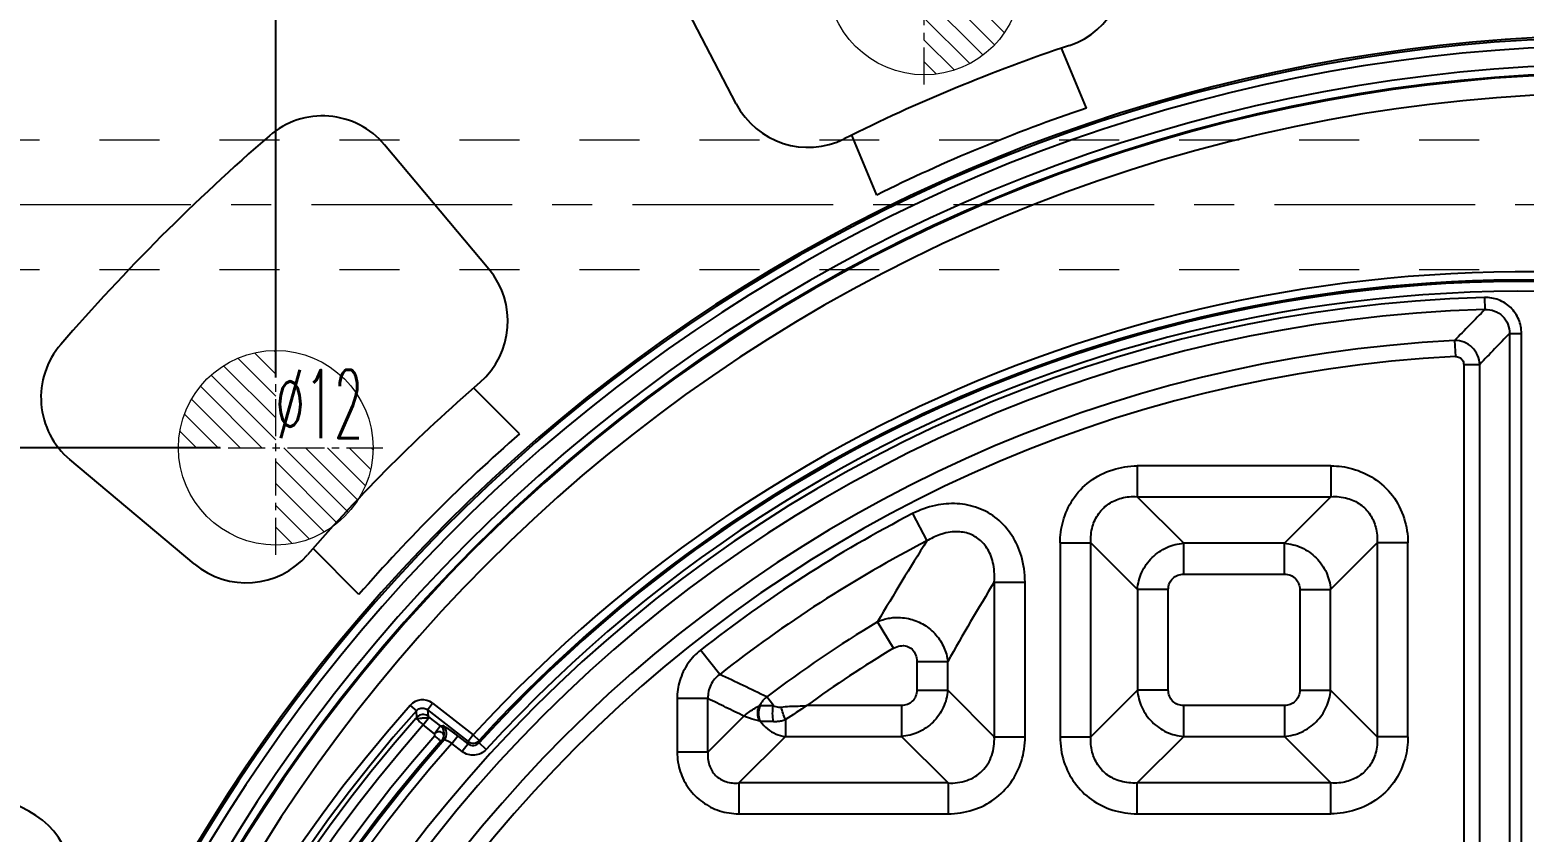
# Model space of a CAD drawing. Header units: millimetres. Extents: x 2750 to 4049, y 1371 to 1831.
# Drawn here: x 3731.5 to 3823.7, y 1675.6 to 1725.1 of the extents above; entities that cross this region are included whole.
import ezdxf
from ezdxf.enums import TextEntityAlignment as Align

# ---------------------------------------------------------------- set-up
doc = ezdxf.new("R2010")
doc.units = ezdxf.units.MM
doc.linetypes.add('CENTER', pattern=[0.6, 0.375, -0.075, 0.075, -0.075])
doc.linetypes.add('HIDDEN', pattern=[0.2, 0.1, -0.1])
doc.layers.add('11', color=7, linetype='Continuous')
doc.layers.add('cool', color=153, linetype='HIDDEN', lineweight=9)
doc.layers.add('epin', color=13, linetype='Continuous', lineweight=9)
doc.styles.get("Standard").update_dxf_attribs({"font": 'arial.ttf'})
doc.styles.add('TXT05', font='txt.shx', dxfattribs={"width": 0.5, "bigfont": 'gbcbig.shx'})
doc.dimstyles.get("Standard").update_dxf_attribs({"dimtxt": 0.18, "dimasz": 0.18, "dimexe": 0.18, "dimexo": 0.0625, "dimgap": 0.09, "dimtad": 0, "dimtih": 1, "dimtoh": 1, "dimzin": 0, "dimdsep": 46, "dimtxsty": 'Standard', "dimcen": 0.09, "dimadec": 0, "dimazin": 0, "dimtfac": 1, "dimtofl": 0, "dimtmove": 0, "dimatfit": 3, "dimfxl": 0, "dimtolj": 1, "dimtzin": 0, "dimarcsym": 0})

# ---------------------------------------------------------------- blocks, each defined once
blk = doc.blocks.new('4')
at = {"layer": '11', "color": 3, "linetype": 'Continuous'}
for p, q in [((-12.852, 216.652), (-13.724, 226.616)), ((12.852, 216.656), (13.724, 226.619)), ((-7, 208.127), (-7, 212.136)), ((7, 208.13), (7, 212.139))]:
    blk.add_line(p, q, dxfattribs=at)
for centre, radius, start, end in [((0.026, 105), 127.366, 85.91485, 94.10934), ((-8.743, 227.051), 5, 94.10934, 185), ((8.743, 227.055), 5, 355, 85.91485), ((-7.871, 217.088), 5, 185, 274.03007), ((7.871, 217.092), 5, 265.99628, 355), ((0.026, 105), 107.366, 85.99628, 94.03007), ((0.026, 105), 103.366, 86.13132, 93.8975)]:
    blk.add_arc(centre, radius, start, end, dxfattribs=at)
blk = doc.blocks.new('*D178')
at = {"color": 4, "lineweight": -2, "transparency": 16777216}
blk.add_line((3743.255, 1699.29), (3660.211, 1699.29), dxfattribs=at)
at = {"layer": 'Defpoints', "color": 0, "transparency": 16777216}
for p in [(3660.211, 1699.29), (3743.255, 1699.29), (3829.681, 1617.29)]:
    blk.add_point(p, dxfattribs=at)
at = {"color": 6, "transparency": 16777216, "insert": (3651.78, 1699.29), "char_height": 5, "attachment_point": 5}
blk.add_mtext('\\A1;82.00', dxfattribs=at)
blk = doc.blocks.new('*D179')
at = {"color": 4, "lineweight": -2, "transparency": 16777216}
blk.add_line((3719.714, 1714.291), (3660.211, 1714.291), dxfattribs=at)
at = {"layer": 'Defpoints', "color": 0, "transparency": 16777216}
for p in [(3660.211, 1714.291), (3719.714, 1714.291), (3829.681, 1617.29)]:
    blk.add_point(p, dxfattribs=at)
at = {"color": 6, "transparency": 16777216, "insert": (3651.784, 1714.291), "char_height": 5, "attachment_point": 5}
blk.add_mtext('\\A1;97.00', dxfattribs=at)
blk = doc.blocks.new('*D180')
at = {"color": 4, "lineweight": -2, "transparency": 16777216}
blk.add_line((3782.255, 1728.29), (3660.211, 1728.29), dxfattribs=at)
at = {"layer": 'Defpoints', "color": 0, "transparency": 16777216}
for p in [(3660.211, 1728.29), (3782.255, 1728.29), (3829.681, 1617.29)]:
    blk.add_point(p, dxfattribs=at)
at = {"color": 6, "transparency": 16777216, "insert": (3650.077, 1728.29), "char_height": 5, "attachment_point": 5}
blk.add_mtext('\\A1;111.00', dxfattribs=at)
blk = doc.blocks.new('*D181')
at = {"color": 4, "lineweight": -2, "transparency": 16777216}
blk.add_line((3825.281, 1734.29), (3660.211, 1734.29), dxfattribs=at)
at = {"layer": 'Defpoints', "color": 0, "transparency": 16777216}
for p in [(3660.211, 1734.29), (3825.281, 1734.29), (3829.681, 1617.29)]:
    blk.add_point(p, dxfattribs=at)
at = {"color": 6, "transparency": 16777216, "insert": (3650.077, 1734.29), "char_height": 5, "attachment_point": 5}
blk.add_mtext('\\A1;117.00', dxfattribs=at)
blk = doc.blocks.new('*D188')
at = {"color": 4, "lineweight": -2, "transparency": 16777216}
for p, q in [((3786.655, 1774.119), (3786.655, 1784.119)), ((3786.685, 1764.119), (3786.655, 1774.119)), ((3786.685, 1732.648), (3786.685, 1764.119))]:
    blk.add_line(p, q, dxfattribs=at)
at = {"layer": 'Defpoints', "color": 0, "transparency": 16777216}
for p in [(3786.655, 1784.119), (3786.685, 1732.648), (3829.681, 1617.29)]:
    blk.add_point(p, dxfattribs=at)
at = {"color": 6, "transparency": 16777216, "insert": (3786.655, 1792.647), "char_height": 5, "attachment_point": 5, "rotation": 90}
blk.add_mtext('\\A1;43.00', dxfattribs=at)
blk = doc.blocks.new('*D189')
at = {"color": 4, "lineweight": -2, "transparency": 16777216}
for p, q in [((3747.655, 1774.119), (3747.655, 1784.119)), ((3746.685, 1764.119), (3747.655, 1774.119)), ((3746.685, 1703.62), (3746.685, 1764.119))]:
    blk.add_line(p, q, dxfattribs=at)
at = {"layer": 'Defpoints', "color": 0, "transparency": 16777216}
for p in [(3747.655, 1784.119), (3746.685, 1703.62), (3829.681, 1617.29)]:
    blk.add_point(p, dxfattribs=at)
at = {"color": 6, "transparency": 16777216, "insert": (3747.655, 1792.55), "char_height": 5, "attachment_point": 5, "rotation": 90}
blk.add_mtext('\\A1;83.00', dxfattribs=at)
blk = doc.blocks.new('*D190')
at = {"color": 4, "lineweight": -2, "transparency": 16777216}
for p, q in [((3725.655, 1774.119), (3725.655, 1784.119)), ((3724.685, 1764.119), (3725.655, 1774.119)), ((3724.685, 1669.691), (3724.685, 1764.119))]:
    blk.add_line(p, q, dxfattribs=at)
at = {"layer": 'Defpoints', "color": 0, "transparency": 16777216}
for p in [(3725.655, 1784.119), (3724.685, 1669.691), (3829.681, 1617.29)]:
    blk.add_point(p, dxfattribs=at)
at = {"color": 6, "transparency": 16777216, "insert": (3725.655, 1794.254), "char_height": 5, "attachment_point": 5, "rotation": 90}
blk.add_mtext('\\A1;105.00', dxfattribs=at)
blk = doc.blocks.new('*D195')
at = {"color": 4, "lineweight": -2, "transparency": 16777216}
for p, q in [((3712.382, 1772.258), (3712.382, 1782.258)), ((3709.181, 1762.258), (3712.382, 1772.258)), ((3709.181, 1626.721), (3709.181, 1762.258))]:
    blk.add_line(p, q, dxfattribs=at)
at = {"layer": 'Defpoints', "color": 0, "transparency": 16777216}
for p in [(3712.382, 1782.258), (3709.181, 1626.721), (3829.681, 1617.29)]:
    blk.add_point(p, dxfattribs=at)
at = {"color": 6, "transparency": 16777216, "insert": (3712.382, 1792.392), "char_height": 5, "attachment_point": 5, "rotation": 90}
blk.add_mtext('\\A1;120.50', dxfattribs=at)
blk = doc.blocks.new('epin_ejp_12')
at = {"layer": 'epin'}
h = blk.add_hatch(dxfattribs=at)
h.set_pattern_fill('_ANSI31', color=123, scale=0.3, angle=90)
h.set_pattern_definition([(135, (-3020.1993, -1559.3419), (-0.6735192, -0.6735192), [])])
h.paths.add_polyline_path([(0, 6, 0.414214), (-6, 0), (0, 0)])
h.paths.add_polyline_path([(6, 0), (0, 0), (0, -6, 0.414214)])
at = {"layer": 'epin', "color": 1, "linetype": 'CENTER', "ltscale": 6.096}
for p, q in [((0, -6.6), (0, 6.6)), ((-6.6, 0), (6.6, 0))]:
    blk.add_line(p, q, dxfattribs=at)
at = {"layer": 'epin'}
blk.add_circle((0, 0), 6, dxfattribs=at)
at = {"layer": 'epin', "color": 6, "style": 'TXT05', "width": 0.5}
blk.add_text('%%c12', height=4.2, dxfattribs=at).set_placement((2.69, 2.7), align=Align.MIDDLE)

msp = doc.modelspace()

# ---------------------------------------------------------------- linework, layer by layer
at = {"color": 6, "linetype": 'Continuous'}
for p, q in [((3821.239, 1708.558), (3821.26, 1707.818)), ((3819.391, 1705.907), (3819.441, 1704.919)), ((3822.779, 1706.342), (3822.778, 1627.179)), ((3822.779, 1706.342), (3823.519, 1706.342)), ((3823.521, 1627.179), (3823.519, 1706.342)), ((3819.954, 1704.432), (3819.954, 1629.014)), ((3819.954, 1704.432), (3820.944, 1704.432)), ((3820.943, 1702.944), (3820.944, 1704.432)), ((3820.942, 1629.014), (3820.943, 1702.944)), ((3799.81, 1698.175), (3799.81, 1696.275)), ((3811.767, 1698.175), (3799.81, 1698.175)), ((3811.767, 1698.175), (3811.767, 1696.275)), ((3799.81, 1696.275), (3802.683, 1693.402)), ((3799.81, 1696.275), (3811.767, 1696.275)), ((3808.894, 1693.402), (3811.767, 1696.275)), ((3785.967, 1695.231), (3786.84, 1693.543)), ((3795.058, 1693.424), (3795.058, 1681.466)), ((3795.058, 1693.424), (3796.959, 1693.424)), ((3796.959, 1681.466), (3796.959, 1693.424)), ((3799.832, 1690.551), (3796.959, 1693.424)), ((3802.683, 1691.501), (3802.683, 1693.402)), ((3808.894, 1693.402), (3802.683, 1693.402)), ((3808.894, 1691.501), (3808.894, 1693.402)), ((3814.618, 1693.424), (3811.745, 1690.551)), ((3814.618, 1693.424), (3814.618, 1681.466)), ((3816.518, 1693.424), (3814.618, 1693.424)), ((3816.518, 1681.466), (3816.518, 1693.424)), ((3802.683, 1691.501), (3808.894, 1691.501)), ((3791, 1691.011), (3791, 1681.466)), ((3791, 1691.011), (3792.901, 1691.011)), ((3792.901, 1681.466), (3792.901, 1691.011)), ((3799.832, 1690.551), (3799.832, 1684.339)), ((3801.732, 1690.551), (3799.832, 1690.551)), ((3801.732, 1684.339), (3801.732, 1690.551)), ((3809.844, 1690.551), (3809.844, 1684.339)), ((3809.844, 1690.551), (3811.745, 1690.551)), ((3811.745, 1684.339), (3811.745, 1690.551)), ((3784.787, 1686.93), (3783.806, 1688.558)), ((3774.066, 1685.315), (3772.89, 1686.808)), ((3786.227, 1686.116), (3786.227, 1684.339)), ((3786.227, 1686.116), (3788.127, 1686.116)), ((3788.127, 1684.339), (3788.127, 1686.116)), ((3771.441, 1683.822), (3771.441, 1680.516)), ((3773.341, 1683.822), (3771.441, 1683.822)), ((3773.341, 1680.516), (3773.341, 1683.822)), ((3777.374, 1683.389), (3776.967, 1683.926)), ((3786.227, 1684.339), (3788.127, 1684.339)), ((3788.127, 1684.339), (3791, 1681.466)), ((3796.959, 1681.466), (3799.832, 1684.339)), ((3801.732, 1684.339), (3799.832, 1684.339)), ((3809.844, 1684.339), (3811.745, 1684.339)), ((3811.745, 1684.339), (3814.618, 1681.466)), ((3754.983, 1683.403), (3755.357, 1683.07)), ((3756.039, 1683.133), (3756.346, 1683.529)), ((3756.039, 1683.133), (3756.075, 1682.742)), ((3756.039, 1683.133), (3758.558, 1681.182)), ((3756.346, 1683.529), (3758.865, 1681.579)), ((3785.277, 1683.389), (3779.434, 1683.389)), ((3785.277, 1683.389), (3785.277, 1681.489)), ((3802.683, 1681.489), (3802.683, 1683.389)), ((3808.894, 1683.389), (3802.683, 1683.389)), ((3808.894, 1683.389), (3808.894, 1681.489)), ((3755.782, 1682.2), (3756.151, 1682.675)), ((3756.484, 1681.656), (3755.782, 1682.2)), ((3756.852, 1682.132), (3756.151, 1682.675)), ((3756.852, 1682.132), (3756.484, 1681.656)), ((3756.852, 1682.132), (3756.993, 1682.145)), ((3773.341, 1680.516), (3775.561, 1682.735)), ((3777.374, 1682.412), (3776.585, 1682.412)), ((3778.115, 1682.521), (3778.115, 1681.489)), ((3757.075, 1681.271), (3756.935, 1681.258)), ((3757.546, 1681.047), (3757.915, 1681.523)), ((3758.18, 1680.557), (3757.546, 1681.047)), ((3758.548, 1681.032), (3757.915, 1681.523)), ((3758.548, 1681.032), (3758.18, 1680.557)), ((3758.558, 1681.182), (3758.548, 1681.032)), ((3758.865, 1681.579), (3758.558, 1681.182)), ((3758.866, 1681.578), (3759.235, 1681.24)), ((3759.235, 1681.24), (3759.226, 1681.092)), ((3759.671, 1680.687), (3759.226, 1681.092)), ((3778.115, 1681.489), (3775.242, 1678.616)), ((3778.115, 1681.489), (3785.277, 1681.489)), ((3788.15, 1678.616), (3785.277, 1681.489)), ((3791, 1681.466), (3792.901, 1681.466)), ((3795.058, 1681.466), (3796.959, 1681.466)), ((3802.683, 1681.489), (3799.81, 1678.616)), ((3802.683, 1681.489), (3808.894, 1681.489)), ((3811.767, 1678.616), (3808.894, 1681.489)), ((3816.518, 1681.466), (3814.618, 1681.466)), ((3773.341, 1680.516), (3771.441, 1680.516)), ((3775.242, 1678.616), (3775.242, 1676.715)), ((3788.15, 1678.616), (3775.242, 1678.616)), ((3788.15, 1678.616), (3788.15, 1676.715)), ((3799.81, 1676.715), (3799.81, 1678.616)), ((3811.767, 1678.616), (3799.81, 1678.616)), ((3811.767, 1676.715), (3811.767, 1678.616)), ((3775.242, 1676.715), (3788.15, 1676.715)), ((3799.81, 1676.715), (3811.767, 1676.715))]:
    msp.add_line(p, q, dxfattribs=at)
msp.add_lwpolyline([(3757.916, 1681.524), (3757.618, 1681.749), (3757.339, 1681.948)], dxfattribs=at)
for centre, radius, start, end in [((3829.707, 1622.321), 102.28, 28.91984, 173.84027), ((3829.707, 1622.321), 102.395, 28.92651, 170.47427), ((3829.707, 1622.321), 101.778, 28.91317, 173.80147), ((3829.707, 1622.321), 100.622, 28.40074, 331.59927), ((3829.707, 1622.321), 100.12, 28.40075, 331.59926), ((3829.707, 1622.321), 100.057, 28.37938, 331.62062), ((3829.707, 1622.321), 98.859, 28.37934, 331.62065), ((3823.677, 1622.321), 87.818, 27.48882, 137.56344), ((3823.677, 1622.321), 87.317, 27.48942, 137.56349), ((3823.677, 1622.321), 87.224, 13.52978, 137.63947), ((3823.677, 1622.321), 86.622, 13.52978, 137.63811), ((3823.677, 1622.321), 86.271, 91.61975, 178.38025), ((3823.677, 1622.321), 85.531, 91.61975, 178.38025), ((3988.906, 1541.968), 235.821, 135.3084, 135.95783), ((3823.677, 1622.321), 83.696, 92.93582, 177.06418), ((3988.562, 1545.175), 231.212, 135.80893, 136.46522), ((3823.677, 1622.321), 82.706, 92.93582, 177.06418), ((3823.677, 1622.321), 82.085, 117.34893, 128.22237), ((3823.677, 1622.321), 80.184, 117.34891, 128.22238), ((3940.338, 1596.711), 181.488, 147.75485, 149.59705), ((3942.781, 1598.635), 177.681, 148.67478, 150.50504), ((3823.677, 1622.321), 77.311, 121.04538, 127.17051), ((3823.677, 1622.321), 75.411, 121.04547, 125.92336), ((3625.97, 1372.369), 346.219, 64.14274, 64.67498), ((3823.677, 1622.321), 91.924, 138.35729, 221.64274), ((3823.677, 1622.321), 91.422, 138.35723, 221.64277), ((3755.732, 1682.737), 1.002, 52.21505, 138.3944), ((3843.167, 1585.115), 117.132, 122.96442, 123.73663), ((3823.677, 1622.321), 91.129, 138.59005, 221.40995), ((3823.677, 1622.321), 90.527, 138.59005, 221.40995), ((3755.769, 1682.341), 0.504, 52.56035, 138.21634), ((3756.479, 1681.656), 0.604, 318.89565, 51.90433), ((3756.619, 1681.669), 0.605, 318.85477, 51.8817), ((3823.677, 1622.321), 89.548, 138.61116, 221.38932), ((3823.677, 1622.321), 89.047, 138.61339, 221.38667), ((3823.677, 1622.321), 88.944, 138.48781, 221.51219), ((3823.677, 1622.321), 88.442, 138.39414, 221.60586), ((3758.865, 1681.582), 0.504, 232.43806, 317.30701)]:
    msp.add_arc(centre, radius, start, end, dxfattribs=at)
for points, knots in [([(3823.519, 1706.342), (3823.519, 1706.635), (3823.403, 1707.229), (3822.894, 1707.98), (3822.13, 1708.467), (3821.532, 1708.566), (3821.239, 1708.558)], [0, 0, 0, 0, 0.249184, 0.499855, 0.750673, 1, 1, 1, 1]), ([(3821.26, 1707.818), (3821.457, 1707.827), (3821.86, 1707.763), (3822.379, 1707.441), (3822.709, 1706.931), (3822.782, 1706.536), (3822.779, 1706.342)], [0, 0, 0, 0, 0.25118, 0.503245, 0.753614, 1, 1, 1, 1]), ([(3820.944, 1704.432), (3820.939, 1704.626), (3820.849, 1705.018), (3820.5, 1705.506), (3819.994, 1705.839), (3819.59, 1705.913), (3819.391, 1705.907)], [0, 0, 0, 0, 0.247125, 0.495574, 0.746007, 1, 1, 1, 1]), ([(3819.441, 1704.919), (3819.529, 1704.92), (3819.707, 1704.887), (3819.908, 1704.697), (3819.95, 1704.52), (3819.954, 1704.432)], [0, 0, 0, 0, 0.335312, 0.664078, 1, 1, 1, 1]), ([(3795.058, 1693.424), (3795.052, 1693.872), (3795.191, 1694.806), (3795.782, 1696.15), (3796.841, 1697.302), (3798.264, 1697.998), (3799.302, 1698.173), (3799.81, 1698.175)], [0, 0, 0, 0, 0.180472, 0.373927, 0.583386, 0.795688, 1, 1, 1, 1]), ([(3811.767, 1698.175), (3812.216, 1698.182), (3813.149, 1698.043), (3814.493, 1697.452), (3815.646, 1696.392), (3816.342, 1694.969), (3816.516, 1693.932), (3816.518, 1693.424)], [0, 0, 0, 0, 0.180472, 0.373927, 0.583386, 0.795688, 1, 1, 1, 1]), ([(3792.901, 1691.011), (3792.884, 1691.548), (3792.765, 1692.561), (3792.148, 1693.91), (3791.231, 1694.964), (3790.035, 1695.641), (3788.703, 1695.899), (3787.306, 1695.789), (3786.413, 1695.449), (3785.967, 1695.231)], [0, 0, 0, 0, 0.162951, 0.305077, 0.443519, 0.580163, 0.713751, 0.849412, 1, 1, 1, 1]), ([(3796.959, 1693.424), (3796.939, 1693.762), (3796.996, 1694.407), (3797.394, 1695.264), (3798.036, 1695.882), (3798.875, 1696.244), (3799.49, 1696.294), (3799.81, 1696.275)], [0, 0, 0, 0, 0.221574, 0.413859, 0.604921, 0.790516, 1, 1, 1, 1]), ([(3811.767, 1696.275), (3812.106, 1696.295), (3812.751, 1696.238), (3813.607, 1695.839), (3814.226, 1695.197), (3814.587, 1694.358), (3814.637, 1693.744), (3814.618, 1693.424)], [0, 0, 0, 0, 0.221576, 0.413862, 0.604926, 0.790522, 1, 1, 1, 1]), ([(3787.896, 1694.009), (3787.804, 1693.985), (3787.436, 1693.869), (3787.087, 1693.696), (3786.84, 1693.543)], [0, 0, 0, 0, 0.246244, 1, 1, 1, 1]), ([(3791, 1691.012), (3791.017, 1691.225), (3791.021, 1691.633), (3790.938, 1692.204), (3790.781, 1692.694), (3790.566, 1693.105), (3790.304, 1693.44), (3790.003, 1693.707), (3789.663, 1693.91), (3789.282, 1694.049), (3788.857, 1694.121), (3788.387, 1694.115), (3788.063, 1694.055), (3787.896, 1694.01)], [0, 0, 0, 0, 0.124073, 0.234448, 0.332563, 0.420607, 0.501146, 0.577295, 0.652231, 0.728884, 0.810419, 0.89997, 1, 1, 1, 1]), ([(3799.832, 1690.551), (3799.856, 1690.915), (3800.044, 1691.643), (3800.688, 1692.562), (3801.606, 1693.195), (3802.326, 1693.378), (3802.683, 1693.402)], [0, 0, 0, 0, 0.250264, 0.503195, 0.754431, 1, 1, 1, 1]), ([(3808.894, 1693.402), (3809.258, 1693.377), (3809.987, 1693.19), (3810.905, 1692.545), (3811.538, 1691.627), (3811.721, 1690.908), (3811.745, 1690.551)], [0, 0, 0, 0, 0.250266, 0.503195, 0.754432, 1, 1, 1, 1]), ([(3801.732, 1690.551), (3801.732, 1690.68), (3801.784, 1690.933), (3801.992, 1691.254), (3802.313, 1691.453), (3802.559, 1691.501), (3802.683, 1691.501)], [0, 0, 0, 0, 0.259887, 0.507024, 0.750759, 1, 1, 1, 1]), ([(3808.894, 1691.501), (3809.023, 1691.501), (3809.277, 1691.45), (3809.598, 1691.241), (3809.796, 1690.921), (3809.844, 1690.674), (3809.844, 1690.551)], [0, 0, 0, 0, 0.259887, 0.507024, 0.750759, 1, 1, 1, 1]), ([(3783.806, 1688.559), (3783.914, 1688.608), (3784.135, 1688.694), (3784.482, 1688.782), (3784.72, 1688.812), (3784.84, 1688.819)], [0, 0, 0, 0, 0.330861, 0.663226, 1, 1, 1, 1]), ([(3784.84, 1688.819), (3785.169, 1688.841), (3785.816, 1688.778), (3786.709, 1688.397), (3787.431, 1687.785), (3787.934, 1686.999), (3788.095, 1686.411), (3788.127, 1686.116)], [0, 0, 0, 0, 0.211717, 0.409105, 0.615636, 0.809667, 1, 1, 1, 1]), ([(3772.89, 1686.808), (3772.598, 1686.578), (3772.06, 1686.011), (3771.553, 1684.968), (3771.441, 1684.195), (3771.441, 1683.822)], [0, 0, 0, 0, 0.326263, 0.673496, 1, 1, 1, 1]), ([(3784.787, 1686.93), (3784.914, 1687), (3785.181, 1687.099), (3785.602, 1687.088), (3785.955, 1686.88), (3786.17, 1686.529), (3786.221, 1686.256), (3786.227, 1686.116)], [0, 0, 0, 0, 0.21425, 0.411496, 0.599045, 0.793256, 1, 1, 1, 1]), ([(3774.066, 1685.315), (3773.833, 1685.15), (3773.448, 1684.693), (3773.327, 1684.107), (3773.341, 1683.822)], [0, 0, 0, 0, 0.500007, 1, 1, 1, 1]), ([(3776.967, 1683.926), (3776.906, 1683.875), (3776.791, 1683.766), (3776.638, 1683.585), (3776.55, 1683.453), (3776.51, 1683.385)], [0, 0, 0, 0, 0.33249, 0.667293, 1, 1, 1, 1]), ([(3788.127, 1684.339), (3788.103, 1683.975), (3787.915, 1683.247), (3787.271, 1682.328), (3786.353, 1681.695), (3785.634, 1681.512), (3785.277, 1681.489)], [0, 0, 0, 0, 0.250268, 0.503197, 0.754433, 1, 1, 1, 1]), ([(3786.227, 1684.339), (3786.227, 1684.21), (3786.176, 1683.957), (3785.967, 1683.636), (3785.646, 1683.437), (3785.4, 1683.389), (3785.277, 1683.389)], [0, 0, 0, 0, 0.259887, 0.507024, 0.750759, 1, 1, 1, 1]), ([(3799.832, 1684.339), (3799.857, 1683.977), (3800.043, 1683.253), (3800.684, 1682.339), (3801.598, 1681.7), (3802.321, 1681.513), (3802.683, 1681.489)], [0, 0, 0, 0, 0.249464, 0.500311, 0.750996, 1, 1, 1, 1]), ([(3802.683, 1683.389), (3802.554, 1683.389), (3802.3, 1683.44), (3801.979, 1683.649), (3801.78, 1683.969), (3801.732, 1684.216), (3801.732, 1684.339)], [0, 0, 0, 0, 0.259887, 0.507024, 0.750759, 1, 1, 1, 1]), ([(3809.844, 1684.339), (3809.844, 1684.21), (3809.793, 1683.957), (3809.584, 1683.636), (3809.264, 1683.437), (3809.018, 1683.389), (3808.894, 1683.389)], [0, 0, 0, 0, 0.259887, 0.507024, 0.750759, 1, 1, 1, 1]), ([(3808.894, 1681.489), (3809.257, 1681.513), (3809.981, 1681.7), (3810.895, 1682.34), (3811.534, 1683.254), (3811.72, 1683.977), (3811.745, 1684.339)], [0, 0, 0, 0, 0.249467, 0.500313, 0.750997, 1, 1, 1, 1]), ([(3755.357, 1683.07), (3755.412, 1683.132), (3755.556, 1683.23), (3755.814, 1683.254), (3755.973, 1683.184), (3756.039, 1683.133)], [0, 0, 0, 0, 0.33384, 0.666005, 1, 1, 1, 1]), ([(3755.393, 1682.677), (3755.389, 1682.721), (3755.381, 1682.808), (3755.369, 1682.939), (3755.361, 1683.026), (3755.357, 1683.07)], [0, 0, 0, 0, 0.333811, 0.666293, 1, 1, 1, 1]), ([(3775.561, 1682.735), (3775.651, 1682.818), (3775.846, 1682.977), (3776.164, 1683.192), (3776.392, 1683.321), (3776.509, 1683.383)], [0, 0, 0, 0, 0.318956, 0.654803, 1, 1, 1, 1]), ([(3776.533, 1682.429), (3776.503, 1682.488), (3776.453, 1682.611), (3776.413, 1682.807), (3776.409, 1683.007), (3776.439, 1683.201), (3776.482, 1683.325), (3776.509, 1683.383)], [0, 0, 0, 0, 0.199978, 0.402446, 0.604923, 0.804966, 1, 1, 1, 1]), ([(3776.585, 1682.412), (3776.556, 1682.471), (3776.508, 1682.598), (3776.473, 1682.799), (3776.474, 1683.004), (3776.51, 1683.205), (3776.558, 1683.331), (3776.587, 1683.391)], [0, 0, 0, 0, 0.197065, 0.398378, 0.601322, 0.802867, 1, 1, 1, 1]), ([(3776.51, 1683.385), (3776.518, 1683.387), (3776.535, 1683.389), (3776.56, 1683.392), (3776.577, 1683.391), (3776.586, 1683.39)], [0, 0, 0, 0, 0.326105, 0.66157, 1, 1, 1, 1]), ([(3776.586, 1683.39), (3776.656, 1683.39), (3776.815, 1683.388), (3777.077, 1683.389), (3777.27, 1683.389), (3777.374, 1683.389)], [0, 0, 0, 0, 0.266288, 0.604742, 1, 1, 1, 1]), ([(3777.374, 1682.412), (3777.342, 1682.57), (3777.324, 1682.894), (3777.34, 1683.218), (3777.371, 1683.377)], [0, 0, 0, 0, 0.499728, 1, 1, 1, 1]), ([(3777.387, 1683.372), (3777.43, 1683.351), (3777.533, 1683.328), (3777.687, 1683.292), (3777.799, 1683.285), (3777.854, 1683.289)], [0, 0, 0, 0, 0.304199, 0.654056, 1, 1, 1, 1]), ([(3777.854, 1683.302), (3778.024, 1683.321), (3778.372, 1683.35), (3778.9, 1683.358), (3779.255, 1683.378), (3779.434, 1683.389)], [0, 0, 0, 0, 0.325368, 0.661013, 1, 1, 1, 1]), ([(3778.115, 1682.521), (3778.064, 1682.648), (3777.972, 1682.907), (3777.89, 1683.169), (3777.854, 1683.302)], [0, 0, 0, 0, 0.499723, 1, 1, 1, 1]), ([(3755.393, 1682.677), (3755.395, 1682.659), (3755.359, 1682.636), (3755.341, 1682.609), (3755.331, 1682.598)], [0, 0, 0, 0, 0.540409, 1, 1, 1, 1]), ([(3755.351, 1682.593), (3755.383, 1682.593), (3755.461, 1682.599), (3755.591, 1682.608), (3755.69, 1682.62), (3755.743, 1682.624)], [0, 0, 0, 0, 0.245436, 0.592146, 1, 1, 1, 1]), ([(3755.351, 1682.593), (3755.376, 1682.558), (3755.46, 1682.483), (3755.606, 1682.355), (3755.72, 1682.254), (3755.783, 1682.199)], [0, 0, 0, 0, 0.219506, 0.571443, 1, 1, 1, 1]), ([(3755.743, 1682.624), (3755.81, 1682.633), (3755.945, 1682.643), (3756.037, 1682.638), (3756.16, 1682.66), (3756.151, 1682.675)], [0, 0, 0, 0, 0.487756, 0.868888, 1, 1, 1, 1]), ([(3756.075, 1682.742), (3756.076, 1682.738), (3756.088, 1682.73), (3756.102, 1682.714), (3756.126, 1682.695), (3756.142, 1682.682), (3756.151, 1682.675)], [0, 0, 0, 0, 0.116914, 0.374572, 0.668216, 1, 1, 1, 1]), ([(3757.915, 1681.523), (3757.808, 1681.605), (3757.606, 1681.755), (3757.333, 1681.958), (3757.136, 1682.069), (3757.03, 1682.149), (3756.993, 1682.145)], [0, 0, 0, 0, 0.363226, 0.678893, 0.901018, 1, 1, 1, 1]), ([(3776.533, 1682.429), (3776.436, 1682.453), (3776.107, 1682.539), (3775.782, 1682.643), (3775.561, 1682.735)], [0, 0, 0, 0, 0.294614, 1, 1, 1, 1]), ([(3776.585, 1682.412), (3776.705, 1682.24), (3776.992, 1681.932), (3777.523, 1681.613), (3777.918, 1681.509), (3778.115, 1681.489)], [0, 0, 0, 0, 0.34207, 0.677164, 1, 1, 1, 1]), ([(3777.374, 1682.412), (3777.458, 1682.412), (3777.626, 1682.418), (3777.875, 1682.453), (3778.036, 1682.495), (3778.115, 1682.521)], [0, 0, 0, 0, 0.335497, 0.66902, 1, 1, 1, 1]), ([(3757.004, 1681.656), (3756.98, 1681.688), (3756.914, 1681.744), (3756.781, 1681.791), (3756.623, 1681.757), (3756.528, 1681.696), (3756.484, 1681.656)], [0, 0, 0, 0, 0.204894, 0.429217, 0.696575, 1, 1, 1, 1]), ([(3756.495, 1681.527), (3756.499, 1681.54), (3756.503, 1681.568), (3756.505, 1681.613), (3756.492, 1681.643), (3756.484, 1681.656)], [0, 0, 0, 0, 0.290785, 0.640298, 1, 1, 1, 1]), ([(3756.869, 1681.193), (3756.85, 1681.211), (3756.784, 1681.268), (3756.661, 1681.38), (3756.555, 1681.473), (3756.494, 1681.526)], [0, 0, 0, 0, 0.155317, 0.516819, 1, 1, 1, 1]), ([(3756.935, 1681.258), (3756.918, 1681.255), (3756.9, 1681.224), (3756.878, 1681.204), (3756.869, 1681.193)], [0, 0, 0, 0, 0.547346, 1, 1, 1, 1]), ([(3756.935, 1681.258), (3756.962, 1681.288), (3757.006, 1681.35), (3757.047, 1681.454), (3757.053, 1681.561), (3757.025, 1681.628), (3757.004, 1681.656)], [0, 0, 0, 0, 0.277984, 0.522043, 0.75543, 1, 1, 1, 1]), ([(3757.546, 1681.047), (3757.537, 1681.053), (3757.481, 1681.089), (3757.38, 1681.151), (3757.252, 1681.218), (3757.159, 1681.259), (3757.104, 1681.274), (3757.082, 1681.274), (3757.075, 1681.271)], [0, 0, 0, 0, 0.062106, 0.381388, 0.672108, 0.883685, 0.956276, 1, 1, 1, 1]), ([(3758.548, 1681.032), (3758.643, 1680.958), (3758.902, 1680.89), (3759.144, 1681.002), (3759.226, 1681.092)], [0, 0, 0, 0, 0.4995, 1, 1, 1, 1]), ([(3788.15, 1676.715), (3788.668, 1676.715), (3789.686, 1676.868), (3791.045, 1677.55), (3792.093, 1678.611), (3792.754, 1679.96), (3792.901, 1680.96), (3792.901, 1681.466)], [0, 0, 0, 0, 0.208164, 0.406063, 0.600899, 0.796688, 1, 1, 1, 1]), ([(3788.15, 1678.616), (3788.537, 1678.592), (3789.314, 1678.69), (3790.329, 1679.287), (3790.926, 1680.302), (3791.024, 1681.079), (3791, 1681.466)], [0, 0, 0, 0, 0.254779, 0.500001, 0.745226, 1, 1, 1, 1]), ([(3795.058, 1681.466), (3795.068, 1680.947), (3795.21, 1679.931), (3795.895, 1678.572), (3796.952, 1677.527), (3798.302, 1676.862), (3799.302, 1676.723), (3799.81, 1676.715)], [0, 0, 0, 0, 0.208683, 0.405459, 0.601044, 0.795805, 1, 1, 1, 1]), ([(3799.81, 1678.616), (3799.472, 1678.595), (3798.826, 1678.652), (3797.966, 1679.054), (3797.348, 1679.704), (3796.988, 1680.541), (3796.94, 1681.151), (3796.959, 1681.466)], [0, 0, 0, 0, 0.22092, 0.414624, 0.60824, 0.793208, 1, 1, 1, 1]), ([(3816.518, 1681.466), (3816.525, 1681.018), (3816.386, 1680.084), (3815.795, 1678.74), (3814.736, 1677.588), (3813.313, 1676.892), (3812.275, 1676.717), (3811.767, 1676.715)], [0, 0, 0, 0, 0.180472, 0.373927, 0.583386, 0.795688, 1, 1, 1, 1]), ([(3814.618, 1681.466), (3814.638, 1681.128), (3814.581, 1680.483), (3814.183, 1679.627), (3813.54, 1679.008), (3812.702, 1678.646), (3812.087, 1678.596), (3811.767, 1678.616)], [0, 0, 0, 0, 0.221576, 0.413862, 0.604926, 0.790522, 1, 1, 1, 1]), ([(3759.672, 1680.688), (3759.579, 1680.586), (3759.355, 1680.417), (3758.953, 1680.305), (3758.538, 1680.345), (3758.288, 1680.472), (3758.18, 1680.556)], [0, 0, 0, 0, 0.25288, 0.500841, 0.748802, 1, 1, 1, 1]), ([(3771.441, 1680.516), (3771.446, 1680.114), (3771.566, 1679.312), (3772.119, 1678.24), (3772.966, 1677.393), (3774.038, 1676.84), (3774.84, 1676.72), (3775.242, 1676.715)], [0, 0, 0, 0, 0.20277, 0.401416, 0.598681, 0.797294, 1, 1, 1, 1]), ([(3773.341, 1680.516), (3773.318, 1680.253), (3773.367, 1679.726), (3773.76, 1679.034), (3774.452, 1678.642), (3774.979, 1678.593), (3775.242, 1678.616)], [0, 0, 0, 0, 0.256877, 0.500001, 0.74313, 1, 1, 1, 1])]:
    msp.add_open_spline(points, degree=3, knots=knots, dxfattribs=at)
for points in [[(3775.561, 1682.735), (3775.191, 1682.918), (3774.45, 1683.278), (3773.712, 1683.642), (3773.341, 1683.822)], [(3755.331, 1682.598), (3755.329, 1682.59), (3755.349, 1682.591), (3755.357, 1682.593)], [(3776.585, 1682.412), (3776.574, 1682.417), (3776.562, 1682.422), (3776.55, 1682.425)]]:
    msp.add_open_spline(points, degree=3, dxfattribs=at)
at = {"layer": 'cool', "ltscale": 37}
for p, q in [((3684.011, 1718.291), (3975.351, 1718.291)), ((3684.011, 1710.291), (3975.351, 1710.291))]:
    msp.add_line(p, q, dxfattribs=at)
at = {"layer": 'cool', "color": 1, "linetype": 'CENTER', "ltscale": 33}
msp.add_line((3669.681, 1714.291), (3989.681, 1714.291), dxfattribs=at)

# ---------------------------------------------------------------- block references
for p, rotation in [((3869.865, 1525.273), 22.50000000000257), ((3903.935, 1548.026), 45.00000000000669), ((3926.705, 1582.085), 67.49999999999454)]:
    msp.add_blockref('4', p, dxfattribs=dict(rotation=rotation))
at = {"layer": 'epin'}
for p in [(3786.685, 1728.291), (3746.685, 1699.291)]:
    msp.add_blockref('epin_ejp_12', p, dxfattribs=at)

# ---------------------------------------------------------------- dimensions: what is measured, and where the dimension line sits
for feature_location, offset, dtype, picture, middle in [((3724.685, 1669.691), (0.97, 114.428), 1, '*D190', (3725.655, 1794.254)), ((3709.181, 1626.721), (3.202, 155.536), 1, '*D195', (3712.382, 1792.392)), ((3746.685, 1703.62), (0.97, 80.499), 1, '*D189', (3747.655, 1792.55)), ((3786.685, 1732.648), (-0.03, 51.471), 1, '*D188', (3786.655, 1792.647)), ((3825.281, 1734.29), (-165.07, 0), 0, '*D181', (3650.077, 1734.29)), ((3782.255, 1728.29), (-122.044, 0), 0, '*D180', (3650.077, 1728.29)), ((3719.714, 1714.291), (-59.503, 0), 0, '*D179', (3651.784, 1714.291)), ((3743.255, 1699.29), (-83.044, 0), 0, '*D178', (3651.78, 1699.29))]:
    dim = msp.add_ordinate_dim(feature_location=feature_location, offset=offset, dtype=dtype, origin=(3829.681, 1617.29), dimstyle='Standard', override={"dimtxt": 5, "dimasz": 5, "dimexe": 0, "dimexo": 0, "dimgap": 0, "dimtih": 0, "dimtoh": 0, "dimzin": 0, "dimcen": 0, "dimclrd": 4, "dimclre": 4, "dimclrt": 6, "dimadec": 2, "dimtp": 0, "dimtm": 0, "dimtzin": 0})
    dim.commit()
    dim.dimension.update_dxf_attribs({"geometry": picture, "text_midpoint": middle})

doc.saveas('drawing.dxf')
